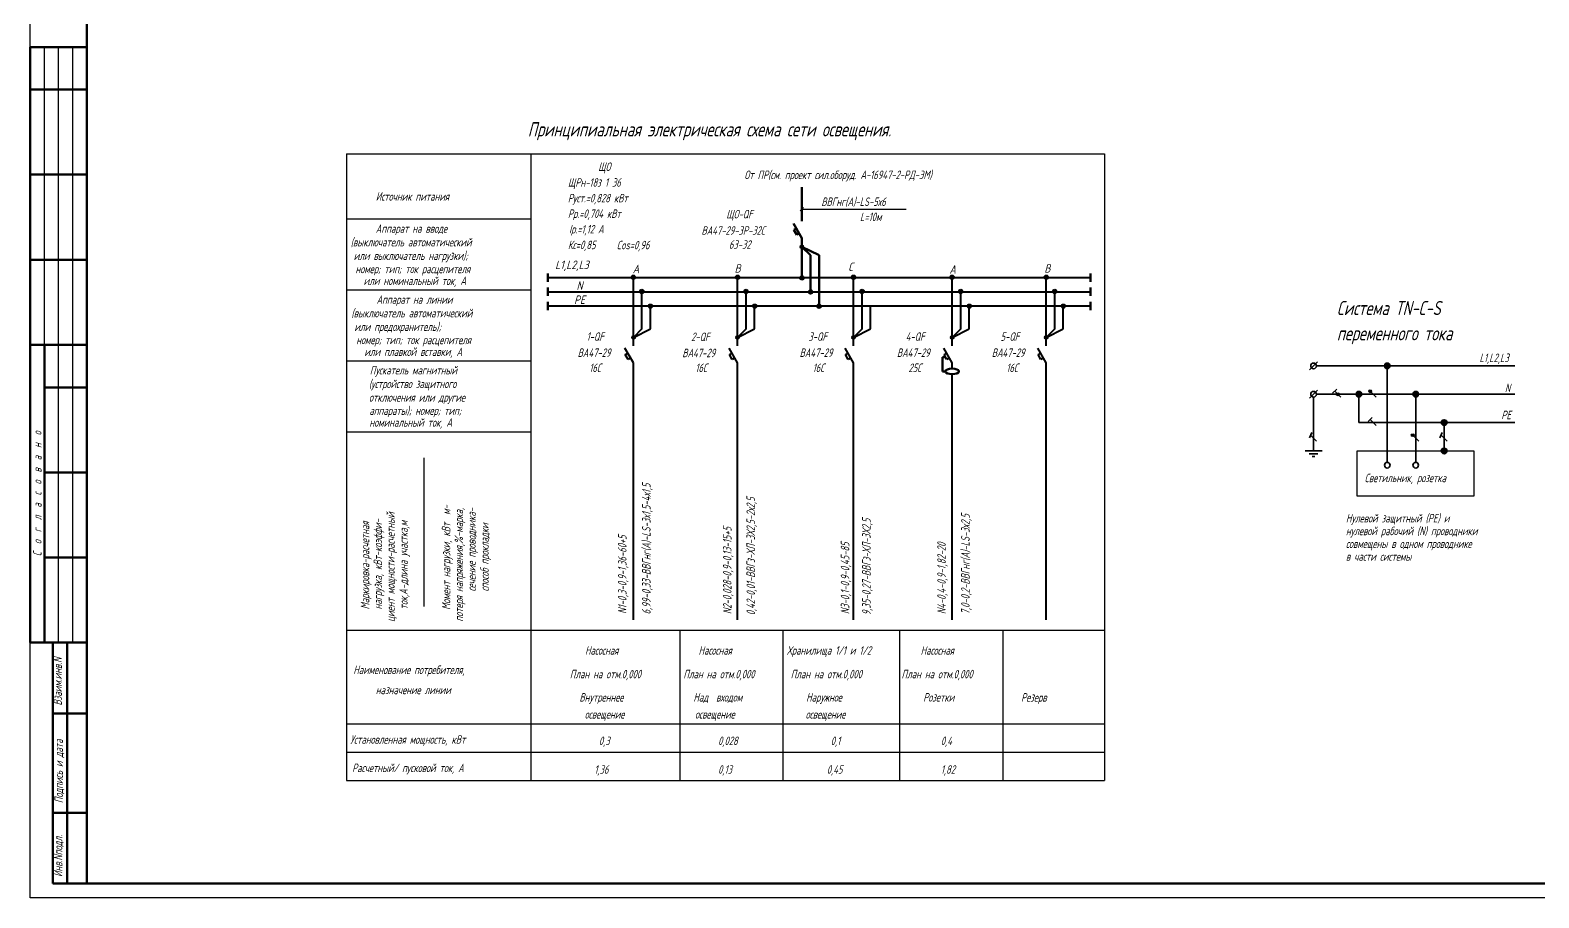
# Model space of a CAD drawing. Header units: inches. Extents: x 7 to 4039, y 15 to 1438.
# Drawn here: x 1037 to 1568, y 780 to 1085 of the extents above; entities that cross this region are included whole.
import ezdxf

# ---------------------------------------------------------------- set-up
doc = ezdxf.new("R2010")
doc.units = ezdxf.units.IN
doc.header["$MEASUREMENT"] = 0
for name, color, linetype, lineweight in [('зд осн', 7, 'Continuous', 30), ('КаБель силовой (Вновь)', 1, 'Continuous', 60), ('стена', 7, 'Continuous', 18), ('Элемент эл. схем', 7, 'Continuous', 35)]:
    doc.layers.add(name, color=color, linetype=linetype, lineweight=lineweight)
doc.layers.add('текст', color=7, linetype='Continuous')
doc.styles.add('Simplex', font='simplex.shx', dxfattribs={"width": 0.7, "oblique": 15})

msp = doc.modelspace()

# ---------------------------------------------------------------- hatches: boundary and pattern name
h = msp.add_hatch(color=256)
edge = h.paths.add_edge_path()
edge.add_arc((1249.19, 998.37), 0.746, 0, 360)
h = msp.add_hatch(color=256)
edge = h.paths.add_edge_path()
edge.add_arc((1285.95, 998.37), 0.746, 0, 360)
h = msp.add_hatch(color=256)
edge = h.paths.add_edge_path()
edge.add_arc((1285.99, 998.37), 0.746, 0, 360)
h = msp.add_hatch(color=256)
edge = h.paths.add_edge_path()
edge.add_arc((1308.62, 998.12), 0.746, 0, 360)
h = msp.add_hatch(color=256)
edge = h.paths.add_edge_path()
edge.add_arc((1326.77, 998.37), 0.746, 0, 360)
h = msp.add_hatch(color=256)
edge = h.paths.add_edge_path()
edge.add_arc((1326.84, 998.37), 0.746, 0, 360)
h = msp.add_hatch(color=256)
edge = h.paths.add_edge_path()
edge.add_arc((1361.58, 998.37), 0.746, 0, 360)
h = msp.add_hatch(color=256)
edge = h.paths.add_edge_path()
edge.add_arc((1361.6, 998.37), 0.746, 0, 360)
h = msp.add_hatch(color=256)
edge = h.paths.add_edge_path()
edge.add_arc((1394.75, 998.37), 0.746, 0, 360)
h = msp.add_hatch(color=256)
edge = h.paths.add_edge_path()
edge.add_arc((1252.18, 993.36), 0.746, 0, 360)
h = msp.add_hatch(color=256)
edge = h.paths.add_edge_path()
edge.add_arc((1288.94, 993.36), 0.746, 0, 360)
h = msp.add_hatch(color=256)
edge = h.paths.add_edge_path()
edge.add_arc((1311.69, 993.18), 0.746, 0, 360)
h = msp.add_hatch(color=256)
edge = h.paths.add_edge_path()
edge.add_arc((1329.84, 993.36), 0.746, 0, 360)
h = msp.add_hatch(color=256)
edge = h.paths.add_edge_path()
edge.add_arc((1364.6, 993.36), 0.746, 0, 360)
h = msp.add_hatch(color=256)
edge = h.paths.add_edge_path()
edge.add_arc((1397.74, 993.36), 0.746, 0, 360)
h = msp.add_hatch(color=256)
edge = h.paths.add_edge_path()
edge.add_arc((1255.24, 988.17), 0.746, 0, 360)
h = msp.add_hatch(color=256)
edge = h.paths.add_edge_path()
edge.add_arc((1292, 988.17), 0.746, 0, 360)
h = msp.add_hatch(color=256)
edge = h.paths.add_edge_path()
edge.add_arc((1314.68, 988.14), 0.746, 0, 360)
h = msp.add_hatch(color=256)
edge = h.paths.add_edge_path()
edge.add_arc((1367.65, 988.17), 0.746, 0, 360)
h = msp.add_hatch(color=256)
edge = h.paths.add_edge_path()
edge.add_arc((1400.79, 988.17), 0.746, 0, 360)
h = msp.add_hatch(color=0)
h.paths.add_polyline_path([(1516, 967.1), (1515, 967.1), (1515, 966.1, 0.414214)])
h.paths.add_polyline_path([(1515, 967.1), (1514, 967.1, 0.414214), (1515, 966.1)])
h.paths.add_polyline_path([(1516, 967.1, 1), (1514, 967.1)])
for points in [[(1497, 957.1, 1), (1498, 957.1, 1)], [(1508.44, 958.16, 1), (1509.44, 958.16, 1)], [(1523.44, 942.66, 1), (1524.44, 942.66, 1)]]:
    msp.add_hatch(color=0).paths.add_polyline_path(points)
h = msp.add_hatch(color=0)
h.paths.add_polyline_path([(1506, 957.1), (1505, 957.1), (1505, 956.1, 0.414214)])
h.paths.add_polyline_path([(1505, 957.1), (1504, 957.1, 0.414214), (1505, 956.1)])
h.paths.add_polyline_path([(1504, 957.1), (1506, 957.1, 1)])
h = msp.add_hatch(color=0)
h.paths.add_polyline_path([(1526, 957.1), (1525, 957.1), (1525, 956.1, 0.414214)])
h.paths.add_polyline_path([(1525, 957.1), (1524, 957.1, 0.414214), (1525, 956.1)])
h.paths.add_polyline_path([(1524, 957.1), (1526, 957.1, 1)])
h = msp.add_hatch(color=0)
h.paths.add_polyline_path([(1536, 947.1), (1535, 947.1), (1535, 946.1, 0.414214)])
h.paths.add_polyline_path([(1535, 947.1), (1534, 947.1, 0.414214), (1535, 946.1)])
h.paths.add_polyline_path([(1534, 947.1), (1536, 947.1, 1)])
h = msp.add_hatch(color=0)
h.paths.add_polyline_path([(1536, 937.1), (1535, 937.1), (1535, 936.1, 0.414214)])
h.paths.add_polyline_path([(1535, 937.1), (1534, 937.1, 0.414214), (1535, 936.1)])
h.paths.add_polyline_path([(1534, 937.1), (1536, 937.1, 1)])
at = {"layer": 'КаБель силовой (Вновь)'}
for points in [[(1309.16, 1009.12, 1), (1308.16, 1009.12, 1)], [(1312.16, 993.12, 1), (1311.16, 993.12, 1)], [(1315.16, 988.12, 1), (1314.16, 988.12, 1)]]:
    msp.add_hatch(color=0, dxfattribs=at).paths.add_polyline_path(points)
at = {"layer": 'КаБель силовой (Вновь)', "lineweight": 40}
for points in [[(1252.71, 993.16, 1), (1251.71, 993.16, 1)], [(1255.71, 988.16, 1), (1254.71, 988.16, 1)], [(1315.15, 988.12, 1), (1314.15, 988.12, 1)], [(1368.12, 988.16, 1), (1367.12, 988.16, 1)], [(1249.71, 977.16, 1), (1248.71, 977.16, 1)], [(1286.47, 977.16, 1), (1285.47, 977.16, 1)], [(1327.36, 977.16, 1), (1326.36, 977.16, 1)], [(1362.12, 977.16, 1), (1361.12, 977.16, 1)], [(1395.26, 977.16, 1), (1394.26, 977.16, 1)]]:
    msp.add_hatch(color=0, dxfattribs=at).paths.add_polyline_path(points)

# ---------------------------------------------------------------- linework, layer by layer
at = {"color": 0, "lineweight": 60}
for p, q in [((1056.58, 784.54), (1056.58, 1368.54)), ((1056.58, 784.54), (1056.58, 1368.46)), ((1872.58, 784.54), (1056.58, 784.54))]:
    msp.add_line(p, q, dxfattribs=at)
at = {"color": 0, "lineweight": 50}
msp.add_line((1036.58, 1079.54), (1036.58, 869.54), dxfattribs=at)
at = {"color": 0, "lineweight": -3}
for p, q in [((1041.58, 974.54), (1041.58, 1079.54)), ((1056.58, 869.54), (1044.58, 869.54)), ((1056.58, 869.54), (1044.58, 869.54)), ((1056.58, 869.54), (1044.58, 869.54))]:
    msp.add_line(p, q, dxfattribs=at)
at = {"color": 0}
for p, q in [((1148.1, 1041.91), (1415.32, 1041.91)), ((1148.1, 1041.91), (1148.1, 820.87)), ((1213.1, 1041.91), (1213.1, 820.89)), ((1415.34, 1041.91), (1415.34, 820.9)), ((1148.1, 1018.91), (1213.1, 1018.91)), ((1148.1, 993.91), (1213.1, 993.91)), ((1148.1, 968.91), (1213.1, 968.91)), ((1490, 957.1), (1505, 957.1)), ((1505, 957.1), (1515, 957.1)), ((1148.1, 943.91), (1213.1, 943.91)), ((1175.42, 882.23), (1175.42, 934.63)), ((1148.1, 873.91), (1415.34, 873.91)), ((1265.61, 873.84), (1265.61, 820.89)), ((1301.94, 873.84), (1301.94, 820.89)), ((1343.08, 873.84), (1343.08, 820.89)), ((1379.44, 873.84), (1379.44, 820.89)), ((1148.1, 840.91), (1415.34, 840.91)), ((1148.1, 830.91), (1415.34, 830.91)), ((1148.1, 820.91), (1415.34, 820.91))]:
    msp.add_line(p, q, dxfattribs=at)
at = {"lineweight": 30}
msp.add_line((1309.16, 1023.01), (1308.01, 1021.81), dxfattribs=at)
msp.add_line((1308.56, 1022.41), (1345.41, 1022.41))
at = {"lineweight": 40}
for p, q in [((1219.04, 998.24), (1410.32, 998.24)), ((1219.04, 993.24), (1410.32, 993.24)), ((1219.04, 988.24), (1410.38, 988.24))]:
    msp.add_line(p, q, dxfattribs=at)
at = {"color": 0}
msp.add_lwpolyline([(1877.58, 779.54), (1036.58, 779.54), (1036.58, 1373.54), (1877.58, 1373.54), (1877.58, 779.54)], dxfattribs=at)
at = {"lineweight": 30}
msp.add_lwpolyline([(1504.34, 937.14), (1545.47, 937.14), (1545.47, 921.16), (1504.34, 921.16)], close=True, dxfattribs=at)
for centre in [(1249.19, 998.37), (1285.95, 998.37), (1285.99, 998.37), (1308.62, 998.12), (1326.77, 998.37), (1326.84, 998.37), (1361.58, 998.37), (1361.6, 998.37), (1394.75, 998.37), (1252.18, 993.36), (1288.94, 993.36), (1311.69, 993.18), (1329.84, 993.36), (1364.6, 993.36), (1397.74, 993.36), (1255.24, 988.17), (1292, 988.17), (1314.68, 988.14), (1367.65, 988.17), (1400.79, 988.17)]:
    msp.add_circle(centre, 0.746)
at = {"color": 0}
for centre in [(1497.5, 957.1), (1508.94, 958.16), (1523.94, 942.66)]:
    msp.add_circle(centre, 0.5, dxfattribs=at)
at = {"layer": 'зд осн', "color": 0, "lineweight": 53, "ltscale": 0.02}
for p, q in [((1056.58, 1079.54), (1036.58, 1079.54)), ((1056.58, 1064.54), (1036.58, 1064.54)), ((1056.58, 1034.54), (1036.58, 1034.54)), ((1056.64, 1004.54), (1036.64, 1004.54)), ((1056.58, 974.54), (1036.58, 974.54)), ((1041.58, 869.54), (1041.58, 974.54)), ((1056.58, 959.54), (1041.58, 959.54)), ((1056.58, 929.54), (1041.58, 929.54)), ((1056.58, 899.54), (1041.58, 899.54)), ((1056.58, 869.54), (1036.58, 869.54))]:
    msp.add_line(p, q, dxfattribs=at)
at = {"layer": 'зд осн', "color": 0, "lineweight": -3, "ltscale": 0.02}
for p, q in [((1046.58, 869.54), (1046.58, 1079.54)), ((1051.58, 869.54), (1051.58, 1079.54))]:
    msp.add_line(p, q, dxfattribs=at)
at = {"layer": 'КаБель силовой (Вновь)', "color": 0}
for p, q in [((1308.66, 1018.12), (1308.66, 1030.12)), ((1308.66, 1012.12), (1305.66, 1017.31)), ((1305.79, 1015.08), (1306.66, 1015.58)), ((1306.79, 1013.35), (1305.79, 1015.08)), ((1307.66, 1013.85), (1306.79, 1013.35)), ((1308.66, 998.12), (1308.66, 1012.12)), ((1311.66, 1006.12), (1308.66, 1009.12)), ((1308.66, 1009.12), (1314.66, 1006.12)), ((1311.66, 1006.12), (1311.66, 993.12)), ((1314.66, 1006.12), (1314.66, 988.12)), ((1219.01, 999.74), (1219.01, 996.74)), ((1219.01, 994.75), (1219.01, 991.75)), ((1410.32, 999.74), (1410.32, 996.74)), ((1410.32, 994.75), (1410.32, 991.75)), ((1219.07, 989.74), (1219.07, 986.74)), ((1410.38, 989.74), (1410.38, 986.74)), ((1359.24, 970.17), (1358.24, 970.17)), ((1358.24, 970.17), (1358.24, 965.17)), ((1358.24, 965.17), (1359.24, 965.17))]:
    msp.add_line(p, q, dxfattribs=at)
at = {"layer": 'КаБель силовой (Вновь)', "color": 0, "lineweight": 40}
for p, q in [((1249.21, 974.16), (1249.21, 998.16)), ((1285.97, 974.16), (1285.97, 998.16)), ((1326.86, 974.16), (1326.86, 998.16)), ((1361.62, 974.16), (1361.62, 998.16)), ((1394.76, 974.16), (1394.76, 998.16)), ((1252.21, 980.16), (1252.21, 993.16)), ((1288.97, 980.16), (1288.97, 993.16)), ((1329.86, 980.16), (1329.86, 993.16)), ((1364.62, 980.16), (1364.62, 993.16)), ((1397.76, 980.16), (1397.76, 993.16)), ((1255.21, 980.16), (1255.21, 988.16)), ((1291.97, 980.16), (1291.97, 988.16)), ((1332.86, 980.16), (1332.86, 988.16)), ((1367.62, 980.16), (1367.62, 988.16)), ((1400.76, 980.16), (1400.76, 988.16)), ((1252.21, 980.16), (1249.21, 977.16)), ((1249.21, 977.16), (1255.21, 980.16)), ((1288.97, 980.16), (1285.97, 977.16)), ((1285.97, 977.16), (1291.97, 980.16)), ((1329.86, 980.16), (1326.86, 977.16)), ((1326.86, 977.16), (1332.86, 980.16)), ((1364.62, 980.16), (1361.62, 977.16)), ((1361.62, 977.16), (1367.62, 980.16)), ((1397.76, 980.16), (1394.76, 977.16)), ((1394.76, 977.16), (1400.76, 980.16)), ((1249.21, 968.16), (1246.21, 973.35)), ((1285.97, 968.16), (1282.97, 973.35)), ((1326.86, 968.16), (1323.86, 973.35)), ((1361.62, 968.16), (1358.62, 973.35)), ((1394.76, 968.16), (1391.76, 973.35)), ((1246.34, 971.12), (1247.21, 971.62)), ((1247.34, 969.39), (1246.34, 971.12)), ((1248.21, 969.89), (1247.34, 969.39)), ((1249.21, 877.57), (1249.21, 968.16)), ((1283.1, 971.12), (1283.97, 971.62)), ((1284.1, 969.39), (1283.1, 971.12)), ((1284.97, 969.89), (1284.1, 969.39)), ((1285.97, 877.57), (1285.97, 968.16)), ((1323.99, 971.12), (1324.86, 971.62)), ((1324.99, 969.39), (1323.99, 971.12)), ((1325.86, 969.89), (1324.99, 969.39)), ((1326.86, 877.57), (1326.86, 968.16)), ((1358.76, 971.12), (1359.62, 971.62)), ((1359.76, 969.39), (1358.76, 971.12)), ((1360.62, 969.89), (1359.76, 969.39)), ((1361.62, 966.17), (1361.62, 968.16)), ((1391.9, 971.12), (1392.76, 971.62)), ((1392.9, 969.39), (1391.9, 971.12)), ((1393.76, 969.89), (1392.9, 969.39)), ((1394.76, 877.57), (1394.76, 968.16)), ((1361.62, 877.57), (1361.62, 964.17))]:
    msp.add_line(p, q, dxfattribs=at)
at = {"layer": 'КаБель силовой (Вновь)', "color": 0}
for centre in [(1308.66, 1009.12), (1311.66, 993.12), (1314.66, 988.12)]:
    msp.add_circle(centre, 0.5, dxfattribs=at)
at = {"layer": 'КаБель силовой (Вновь)', "color": 0, "lineweight": 40}
for centre in [(1252.21, 993.16), (1255.21, 988.16), (1314.65, 988.12), (1367.62, 988.16), (1249.21, 977.16), (1285.97, 977.16), (1326.86, 977.16), (1361.62, 977.16), (1394.76, 977.16)]:
    msp.add_circle(centre, 0.5, dxfattribs=at)
at = {"layer": 'КаБель силовой (Вновь)', "color": 0}
msp.add_ellipse((1361.61, 965.17), major_axis=(-2.37, 0), ratio=0.42265, dxfattribs=at)
at = {"layer": 'стена', "color": 0, "lineweight": 53}
for p, q in [((1044.58, 784.54), (1044.58, 869.54)), ((1049.58, 784.54), (1049.58, 869.54)), ((1056.58, 844.54), (1044.58, 844.54)), ((1056.58, 809.54), (1044.58, 809.54)), ((1056.58, 784.54), (1044.58, 784.54))]:
    msp.add_line(p, q, dxfattribs=at)
at = {"layer": 'стена', "color": 0, "lineweight": -3}
msp.add_line((1056.58, 869.54), (1044.58, 869.54), dxfattribs=at)
msp.add_line((1056.58, 869.54), (1044.58, 869.54), dxfattribs=at)
at = {"layer": 'стена', "color": 0, "lineweight": 60}
msp.add_line((1056.58, 784.54), (1056.58, 784.54), dxfattribs=at)
at = {"layer": 'Элемент эл. схем', "color": 0}
for p, q in [((1487.58, 965.68), (1490.41, 968.51)), ((1490, 967.1), (1560, 967.1)), ((1515, 967.1), (1515, 933.1)), ((1487.58, 955.68), (1490.41, 958.51)), ((1495.73, 957.45), (1497.15, 958.87)), ((1496.44, 958.16), (1498.56, 956.04)), ((1508.94, 958.16), (1511.06, 956.04)), ((1489, 956.1), (1489, 937.1)), ((1490, 957.1), (1560, 957.1)), ((1505, 947.1), (1505, 957.1)), ((1525, 957.1), (1525, 933.1)), ((1505, 947.1), (1560, 947.1)), ((1508.23, 947.45), (1509.65, 948.87)), ((1508.94, 948.16), (1511.06, 946.04)), ((1535, 947.1), (1535, 937.1)), ((1487.52, 941.75), (1488.36, 943.57)), ((1487.94, 942.66), (1490.06, 940.54)), ((1523.94, 942.66), (1526.06, 940.54)), ((1533.52, 941.75), (1534.36, 943.57)), ((1533.94, 942.66), (1536.06, 940.54)), ((1492, 937.1), (1486, 937.1)), ((1490.5, 936.1), (1487.5, 936.1)), ((1489.5, 935.1), (1488.5, 935.1))]:
    msp.add_line(p, q, dxfattribs=at)
for centre in [(1489, 967.1), (1515, 967.1), (1489, 957.1), (1505, 957.1), (1525, 957.1), (1535, 947.1), (1535, 937.1), (1515, 932.1), (1525, 932.1)]:
    msp.add_circle(centre, 1, dxfattribs=at)

# ---------------------------------------------------------------- texts
at = {"color": 0, "lineweight": 35, "style": 'Simplex', "oblique": 15, "width": 0.7}
for s, p in [('Принципиальная электрическая схема сети освещения.', (1211.99, 1048.02)), ('Система ТN-С-S', (1497.21, 985.01)), ('переменного тока', (1497.21, 976.1))]:
    msp.add_text(s, height=5, dxfattribs=at).set_placement(p)
at = {"lineweight": 20, "style": 'Simplex', "oblique": 15, "width": 0.7}
for s, p in [('От ПР(см. проект сил.оборуд. А-16947-2-РД-ЭМ)', (1288.36, 1032.98)), ('ВВГнг(А)-LS-5х6', (1315.48, 1023.5)), ('L=10м', (1329.1, 1018.18))]:
    msp.add_text(s, height=3, dxfattribs=at).set_placement(p)
at = {"color": 0, "lineweight": 20, "ltscale": 0.02, "style": 'Simplex', "oblique": 15, "width": 0.7}
msp.add_text('С  о  г  л  а  с  о  в  а  н  о', height=3, rotation=90, dxfattribs=at).set_placement((1040.59, 900.02))
at = {"lineweight": 20, "style": 'Simplex', "oblique": 15, "width": 0.7}
for s, p in [('0,42-0,01-ВВГз-ХЛ-3Х2,5-2х2,5 ', (1292.09, 879.19)), ('N2-0,028-0,9-0,13-15+5 ', (1283.82, 879.57)), ('9,35-0,27-ВВГз-ХЛ-3Х2,5 ', (1332.86, 879.19)), ('N1-0,3-0,9-1,36-60+5 ', (1246.81, 879.64)), ('N3-0,1-0,9-0,45-85 ', (1325.34, 879.57)), ('N4-0,4-0,9-1,82-20 ', (1359.35, 879.57)), ('Взаим.инв.N', (1047.76, 847.34)), ('Подпись и дата', (1048.13, 812.91)), ('Инв.Nподл.', (1047.94, 786.89))]:
    msp.add_text(s, height=3, rotation=90, dxfattribs=at).set_placement(p)
at = {"layer": 'текст', "color": 0, "lineweight": 20, "style": 'Simplex', "oblique": 15, "width": 0.7}
for s, p in [('ЩО', (1236.83, 1035.84)), ('ЩРн-18з 1 36 ', (1226.14, 1030.29)), ('Источник питания ', (1158.41, 1025.36)), ('Руст.=0,828 кВт', (1226.11, 1024.75)), ('Рр.=0,704 кВт', (1226.14, 1019.28)), ('ЩО-QF', (1281.97, 1019.11)), ('Аппарат на вводе', (1158.41, 1014.04)), ('Iр.=1,12 А', (1226.55, 1013.8)), ('ВА47-29-3Р-32С', (1273.22, 1013.35)), ('(выключатель автоматический', (1149.55, 1009.24)), ('Кс=0,85', (1226.14, 1008.26)), ('Cos=0,96', (1243.31, 1008.21)), ('63-32', (1282.89, 1008.4)), ('или выключатель нагрузки);', (1150.6, 1004.45)), ('номер; тип; ток расцепителя', (1151.24, 999.78)), ('или номинальный ток, А', (1154.1, 995.62)), ('Аппарат на линии', (1158.67, 989.01)), ('(выключатель автоматический', (1149.81, 984.22)), ('или предохранитель);', (1150.86, 979.42)), ('1-QF', (1232.7, 975.94)), ('2-QF', (1269.58, 975.85)), ('3-QF', (1310.93, 975.94)), ('4-QF', (1345.23, 975.94)), ('5-QF', (1378.65, 975.94)), ('номер; тип; ток расцепителя', (1151.51, 974.75)), ('или плавкой вставки, А', (1154.36, 970.6)), ('ВА47-29', (1229.58, 970.26)), ('ВА47-29', (1307.82, 970.26)), ('ВА47-29', (1342.12, 970.26)), ('ВА47-29', (1375.54, 970.26)), ('16С', (1233.67, 964.95)), ('ВА47-29', (1266.46, 970.17)), ('16С', (1271.06, 964.95)), ('16С', (1312.4, 964.95)), ('25С', (1346.2, 964.95)), ('16С', (1380.68, 964.95)), ('L1,L2,L3', (1547.48, 968.47)), ('Пускатель магнитный', (1156.32, 964.08)), ('N', (1556.43, 957.84)), ('отключения или другие', (1156.03, 954.49)), ('аппараты); номер; тип;', (1156.13, 949.82)), ('номинальный ток, А', (1156.15, 945.66)), ('РЕ', (1555.17, 948.31)), ('Светильник, розетка', (1507.01, 926.1)), ('Нулевой защитный (РЕ) и ', (1500.39, 911.89)), ('нулевой рабочий (N) проводники', (1500.39, 907.4)), ('совмещены в одном проводнике', (1500.39, 902.89)), ('в части системы', (1500.39, 898.39)), ('Насосная', (1232.18, 865.28)), ('Насосная', (1272.19, 865.28)), ('Хранилища 1/1 и 1/2', (1303.35, 865.28)), ('Насосная', (1350.48, 865.28)), ('Наименование потребителя,', (1150.49, 858.46)), (' План на отм.0,000', (1225.42, 856.94)), (' План на отм.0,000', (1265.43, 856.94)), (' План на отм.0,000', (1303.28, 856.94)), (' План на отм.0,000', (1342.35, 856.94)), ('назначение линии', (1158.41, 851.35)), ('Внутреннее', (1230.2, 848.74)), ('Над  входом', (1270.37, 848.74)), ('Наружное', (1310.11, 848.74)), ('Розетки', (1351.39, 848.74)), ('Резерв', (1385.88, 848.71)), ('освещение', (1232.06, 842.74)), ('освещение', (1270.96, 842.74)), ('освещение', (1309.94, 842.74)), ('Установленная мощность, кВт', (1149.39, 833.88)), ('0,3', (1237.07, 833.41)), ('0,028', (1279.1, 833.41)), ('0,1', (1318.81, 833.41)), ('0,4', (1357.61, 833.41)), ('Расчетный/ пусковой ток, А', (1150.07, 823.87)), ('1,36', (1235.47, 823.3)), ('0,13', (1279.1, 823.3)), ('0,45', (1317.43, 823.3)), ('1,82', (1357.61, 823.3))]:
    msp.add_text(s, height=3, dxfattribs=at).set_placement(p)
at = {"layer": 'текст', "lineweight": 20, "style": 'Simplex', "oblique": 15, "width": 0.7}
msp.add_text('(устройство защитного', height=3, dxfattribs=at).set_placement((1155.98, 959.28))
at = {"layer": 'текст', "color": 0, "lineweight": 20, "style": 'Simplex', "oblique": 15, "width": 0.7}
for s, p in [('6,99-0,33-ВВГнг(А)-LS-3х1,5-4х1,5', (1255.29, 879.48)), ('циент мощности-расчетный', (1165.08, 876.84)), ('Момент нагрузки, кВт  м-', (1184.7, 881.05)), ('потеря напряжения,%%%-марка,', (1189.2, 876.93)), ('сечение проводника-', (1193.65, 887.56)), ('7,0-0,2-ВВГнг(А)-LS-3х2,5', (1367.76, 879.48)), ('Маркировка-расчетная ', (1156.13, 881.23)), ('нагрузка, кВт-коэффи-', (1160.63, 881.22)), ('ток,А-длина участка,м', (1169.67, 881.21)), ('способ прокладки', (1198.25, 887.56))]:
    msp.add_text(s, height=3, rotation=90, dxfattribs=at).set_placement(p)
at = {"layer": 'текст', "color": 0, "lineweight": 20, "char_height": 3, "width": 20, "attachment_point": 8, "style": 'Simplex'}
for s, insert in [('\\A1;{\\W0.8; L1,L2,L3}', (1226.77, 1000.54)), ('\\A1;{\\W0.8;А}', (1250.09, 999.75)), ('\\A1;{\\W0.8;В}', (1285.95, 999.97)), ('\\A1;{\\W0.8;С}', (1325.85, 1000.54)), ('\\A1;{\\W0.8;А}', (1361.75, 999.64)), ('\\A1;{\\W0.8;В}', (1395.15, 999.97)), ('\\A1;{\\W0.8; N}', (1229.46, 993.93)), ('\\A1;{\\W0.8; PE}', (1229.46, 988.93))]:
    msp.add_mtext(s, dxfattribs=dict(at, insert=insert))

doc.saveas('drawing.dxf')
